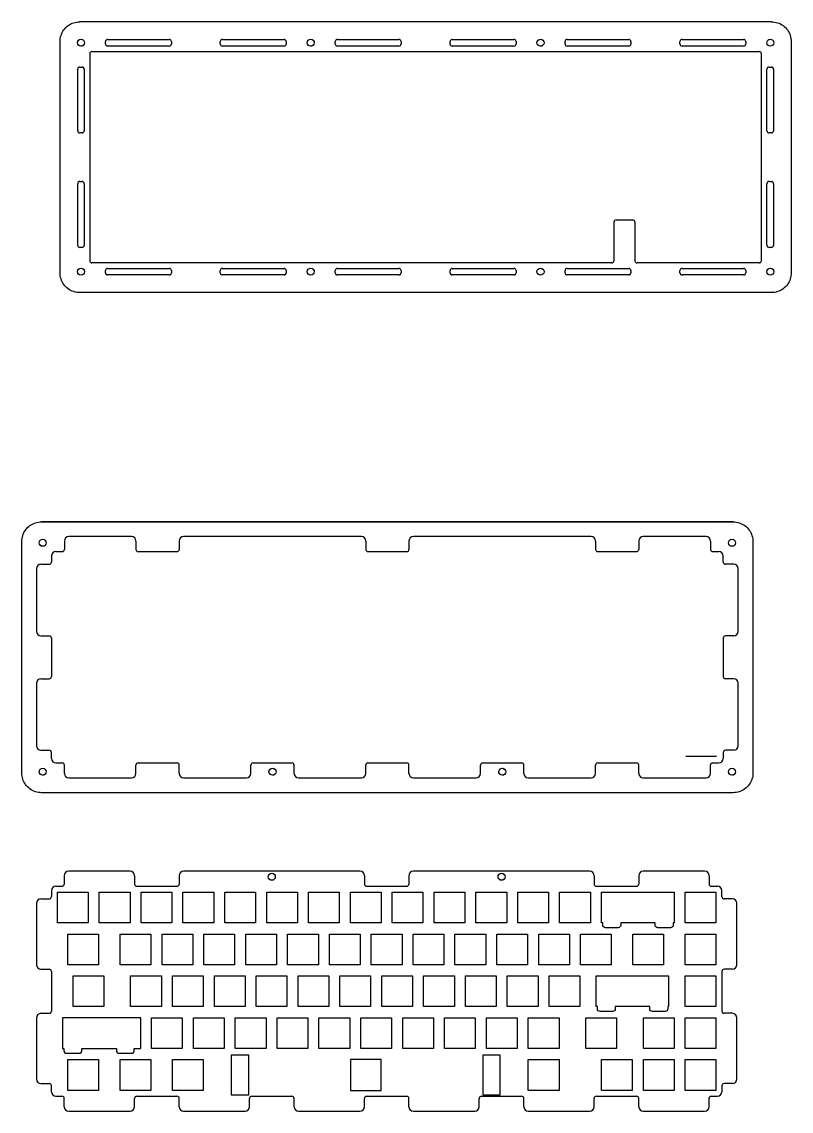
# Model space of a CAD drawing. Header units: inches. Extents: x -761 to 1468, y 32 to 1112.
# Drawn here: x 763.5 to 1113.7, y 301.5 to 797.2 of the extents above; entities that cross this region are included whole.
import ezdxf

# ---------------------------------------------------------------- set-up
doc = ezdxf.new("R2010")
doc.units = ezdxf.units.IN
doc.header["$MEASUREMENT"] = 0

msp = doc.modelspace()

# ---------------------------------------------------------------- linework, layer by layer
at = {"color": 0}
for p, q in [((782.23, 792.95), (782.62, 793.54)), ((782.62, 793.54), (783.06, 794.09)), ((783.06, 794.09), (783.54, 794.61)), ((783.54, 794.61), (784.06, 795.09)), ((784.06, 795.09), (784.61, 795.53)), ((784.61, 795.53), (785.2, 795.92)), ((785.2, 795.92), (785.81, 796.27)), ((785.81, 796.27), (786.46, 796.56)), ((786.46, 796.56), (787.12, 796.81)), ((787.12, 796.81), (787.8, 797)), ((787.8, 797), (788.49, 797.14)), ((788.49, 797.14), (789.19, 797.22)), ((789.19, 797.22), (789.9, 797.25)), ((1104.7, 797.25), (1105.41, 797.22)), ((1105.41, 797.22), (1106.11, 797.14)), ((1106.11, 797.14), (1106.8, 797)), ((1106.8, 797), (1107.48, 796.81)), ((1107.48, 796.81), (1108.15, 796.56)), ((1108.15, 796.56), (1108.79, 796.27)), ((1108.79, 796.27), (1109.4, 795.92)), ((1109.4, 795.92), (1109.99, 795.53)), ((1109.99, 795.53), (1110.55, 795.09)), ((1110.55, 795.09), (1111.06, 794.61)), ((1111.06, 794.61), (1111.54, 794.09)), ((1111.54, 794.09), (1111.98, 793.54)), ((1111.98, 793.54), (1112.38, 792.95)), ((780.9, 788.25), (780.93, 788.96)), ((780.93, 788.96), (781.01, 789.66)), ((781.01, 789.66), (781.15, 790.35)), ((781.15, 790.35), (781.34, 791.03)), ((781.34, 791.03), (781.59, 791.69)), ((781.59, 791.69), (781.88, 792.33)), ((781.88, 792.33), (782.23, 792.95)), ((1112.38, 792.95), (1112.72, 792.33)), ((1112.72, 792.33), (1113.02, 791.69)), ((1113.02, 791.69), (1113.26, 791.03)), ((1113.26, 791.03), (1113.45, 790.35)), ((1113.45, 790.35), (1113.59, 789.66)), ((1113.59, 789.66), (1113.67, 788.96)), ((1113.67, 788.96), (1113.7, 788.25)), ((780.9, 683), (780.9, 788.25)), ((1113.7, 788.25), (1113.7, 683)), ((780.93, 682.29), (780.9, 683)), ((781.01, 681.59), (780.93, 682.29)), ((781.15, 680.9), (781.01, 681.59)), ((781.34, 680.22), (781.15, 680.9)), ((781.59, 679.55), (781.34, 680.22)), ((781.88, 678.91), (781.59, 679.55)), ((1113.02, 679.55), (1112.72, 678.91)), ((1113.26, 680.22), (1113.02, 679.55)), ((1113.45, 680.9), (1113.26, 680.22)), ((1113.59, 681.59), (1113.45, 680.9)), ((1113.67, 682.29), (1113.59, 681.59)), ((1113.7, 683), (1113.67, 682.29)), ((782.23, 678.29), (781.88, 678.91)), ((782.62, 677.71), (782.23, 678.29)), ((783.06, 677.15), (782.62, 677.71)), ((783.54, 676.63), (783.06, 677.15)), ((784.06, 676.15), (783.54, 676.63)), ((784.61, 675.72), (784.06, 676.15)), ((785.2, 675.32), (784.61, 675.72)), ((785.81, 674.98), (785.2, 675.32)), ((786.46, 674.68), (785.81, 674.98)), ((787.12, 674.44), (786.46, 674.68)), ((787.8, 674.25), (787.12, 674.44)), ((1107.48, 674.44), (1106.8, 674.25)), ((1108.15, 674.68), (1107.48, 674.44)), ((1108.79, 674.98), (1108.15, 674.68)), ((1109.4, 675.32), (1108.79, 674.98)), ((1109.99, 675.72), (1109.4, 675.32)), ((1110.55, 676.15), (1109.99, 675.72)), ((1111.06, 676.63), (1110.55, 676.15)), ((1111.54, 677.15), (1111.06, 676.63)), ((1111.98, 677.71), (1111.54, 677.15)), ((1112.38, 678.29), (1111.98, 677.71)), ((1112.72, 678.91), (1112.38, 678.29)), ((788.49, 674.11), (787.8, 674.25)), ((789.19, 674.03), (788.49, 674.11)), ((789.9, 674), (789.19, 674.03)), ((1104.7, 674), (789.9, 674)), ((1105.41, 674.03), (1104.7, 674)), ((1106.11, 674.11), (1105.41, 674.03)), ((1106.8, 674.25), (1106.11, 674.11)), ((764.47, 564.75), (764.82, 565.36)), ((764.82, 565.36), (765.21, 565.95)), ((765.21, 565.95), (765.65, 566.51)), ((765.65, 566.51), (766.13, 567.03)), ((766.13, 567.03), (766.64, 567.5)), ((766.64, 567.5), (767.2, 567.94)), ((767.2, 567.94), (767.79, 568.33)), ((767.79, 568.33), (768.4, 568.68)), ((768.4, 568.68), (769.04, 568.98)), ((769.04, 568.98), (769.71, 569.22)), ((769.71, 569.22), (770.39, 569.41)), ((770.39, 569.41), (771.08, 569.55)), ((771.08, 569.55), (771.78, 569.63)), ((771.78, 569.63), (772.49, 569.66)), ((772.49, 569.66), (1087.29, 569.66)), ((1087.29, 569.66), (1088, 569.63)), ((1088, 569.63), (1088.7, 569.55)), ((1088.7, 569.55), (1089.39, 569.41)), ((1089.39, 569.41), (1090.07, 569.22)), ((1090.07, 569.22), (1090.73, 568.98)), ((1090.73, 568.98), (1091.37, 568.68)), ((1091.37, 568.68), (1091.99, 568.33)), ((1091.99, 568.33), (1092.58, 567.94)), ((1092.58, 567.94), (1093.13, 567.5)), ((1093.13, 567.5), (1093.65, 567.03)), ((1093.65, 567.03), (1094.13, 566.51)), ((1094.13, 566.51), (1094.57, 565.95)), ((1094.57, 565.95), (1094.96, 565.36)), ((1094.96, 565.36), (1095.31, 564.75)), ((763.49, 560.66), (763.52, 561.37)), ((763.49, 455.41), (763.49, 560.66)), ((763.52, 561.37), (763.6, 562.07)), ((763.6, 562.07), (763.74, 562.76)), ((763.74, 562.76), (763.93, 563.44)), ((763.93, 563.44), (764.17, 564.11)), ((764.17, 564.11), (764.47, 564.75)), ((1095.31, 564.75), (1095.6, 564.11)), ((1095.6, 564.11), (1095.85, 563.44)), ((1095.85, 563.44), (1096.04, 562.76)), ((1096.04, 562.76), (1096.18, 562.07)), ((1096.18, 562.07), (1096.26, 561.37)), ((1096.26, 561.37), (1096.29, 560.66)), ((1096.29, 560.66), (1096.29, 455.41)), ((1079.76, 462.94), (1065.76, 462.94)), ((763.52, 454.7), (763.49, 455.41)), ((763.6, 454), (763.52, 454.7)), ((763.74, 453.31), (763.6, 454)), ((763.93, 452.63), (763.74, 453.31)), ((764.17, 451.97), (763.93, 452.63)), ((764.47, 451.32), (764.17, 451.97)), ((764.82, 450.71), (764.47, 451.32)), ((1095.31, 451.32), (1094.96, 450.71)), ((1095.6, 451.97), (1095.31, 451.32)), ((1095.85, 452.63), (1095.6, 451.97)), ((1096.04, 453.31), (1095.85, 452.63)), ((1096.18, 454), (1096.04, 453.31)), ((1096.26, 454.7), (1096.18, 454)), ((1096.29, 455.41), (1096.26, 454.7)), ((765.21, 450.12), (764.82, 450.71)), ((765.65, 449.57), (765.21, 450.12)), ((766.13, 449.05), (765.65, 449.57)), ((766.64, 448.57), (766.13, 449.05)), ((767.2, 448.13), (766.64, 448.57)), ((767.79, 447.74), (767.2, 448.13)), ((768.4, 447.39), (767.79, 447.74)), ((769.04, 447.1), (768.4, 447.39)), ((769.71, 446.85), (769.04, 447.1)), ((770.39, 446.66), (769.71, 446.85)), ((771.08, 446.52), (770.39, 446.66)), ((771.78, 446.44), (771.08, 446.52)), ((772.49, 446.41), (771.78, 446.44)), ((1087.29, 446.41), (772.49, 446.41)), ((1088, 446.44), (1087.29, 446.41)), ((1088.7, 446.52), (1088, 446.44)), ((1089.39, 446.66), (1088.7, 446.52)), ((1090.07, 446.85), (1089.39, 446.66)), ((1090.73, 447.1), (1090.07, 446.85)), ((1091.37, 447.39), (1090.73, 447.1)), ((1091.99, 447.74), (1091.37, 447.39)), ((1092.58, 448.13), (1091.99, 447.74)), ((1093.13, 448.57), (1092.58, 448.13)), ((1093.65, 449.05), (1093.13, 448.57)), ((1094.13, 449.57), (1093.65, 449.05)), ((1094.57, 450.12), (1094.13, 449.57)), ((1094.96, 450.71), (1094.57, 450.12)), ((779.7, 401.15), (793.7, 401.15)), ((779.7, 387.15), (779.7, 401.15)), ((793.7, 401.15), (793.7, 387.15)), ((798.75, 401.15), (812.75, 401.15)), ((798.75, 387.15), (798.75, 401.15)), ((812.75, 401.15), (812.75, 387.15)), ((817.8, 401.15), (831.8, 401.15)), ((817.8, 387.15), (817.8, 401.15)), ((831.8, 401.15), (831.8, 387.15)), ((836.85, 401.15), (850.85, 401.15)), ((836.85, 387.15), (836.85, 401.15)), ((850.85, 401.15), (850.85, 387.15)), ((855.9, 401.15), (869.9, 401.15)), ((855.9, 387.15), (855.9, 401.15)), ((869.9, 401.15), (869.9, 387.15)), ((874.95, 401.15), (888.95, 401.15)), ((874.95, 387.15), (874.95, 401.15)), ((888.95, 401.15), (888.95, 387.15)), ((894, 401.15), (908, 401.15)), ((894, 387.15), (894, 401.15)), ((908, 401.15), (908, 387.15)), ((913.05, 401.15), (927.05, 401.15)), ((913.05, 387.15), (913.05, 401.15)), ((927.05, 401.15), (927.05, 387.15)), ((932.1, 401.15), (946.1, 401.15)), ((932.1, 387.15), (932.1, 401.15)), ((946.1, 401.15), (946.1, 387.15)), ((951.15, 401.15), (965.15, 401.15)), ((951.15, 387.15), (951.15, 401.15)), ((965.15, 401.15), (965.15, 387.15)), ((970.2, 401.15), (984.2, 401.15)), ((970.2, 387.15), (970.2, 401.15)), ((984.2, 401.15), (984.2, 387.15)), ((989.25, 401.15), (1003.25, 401.15)), ((989.25, 387.15), (989.25, 401.15)), ((1003.25, 401.15), (1003.25, 387.15)), ((1008.3, 401.15), (1022.3, 401.15)), ((1008.3, 387.15), (1008.3, 401.15)), ((1022.3, 401.15), (1022.3, 387.15)), ((1022.3, 401.15), (1022.3, 387.15)), ((1027.35, 401.15), (1060.4, 401.15)), ((1027.35, 387.15), (1027.35, 401.15)), ((1060.4, 401.15), (1060.4, 387.15)), ((1065.45, 401.15), (1079.45, 401.15)), ((1065.45, 387.15), (1065.45, 401.15)), ((1079.45, 401.15), (1079.45, 387.15)), ((1079.45, 401.15), (1079.45, 387.15)), ((793.7, 387.15), (779.7, 387.15)), ((812.75, 387.15), (798.75, 387.15)), ((831.8, 387.15), (817.8, 387.15)), ((850.85, 387.15), (836.85, 387.15)), ((869.9, 387.15), (855.9, 387.15)), ((888.95, 387.15), (874.95, 387.15)), ((908, 387.15), (894, 387.15)), ((927.05, 387.15), (913.05, 387.15)), ((946.1, 387.15), (932.1, 387.15)), ((965.15, 387.15), (951.15, 387.15)), ((984.2, 387.15), (970.2, 387.15)), ((1003.25, 387.15), (989.25, 387.15)), ((1022.3, 387.15), (1008.3, 387.15)), ((1022.3, 387.15), (1008.3, 387.15)), ((1079.45, 387.15), (1065.45, 387.15)), ((1079.45, 387.15), (1065.45, 387.15)), ((784.46, 382.1), (798.46, 382.1)), ((784.46, 368.1), (784.46, 382.1)), ((798.46, 382.1), (798.46, 368.1)), ((808.27, 382.1), (822.27, 382.1)), ((808.27, 368.1), (808.27, 382.1)), ((822.27, 382.1), (822.27, 368.1)), ((827.32, 382.1), (841.32, 382.1)), ((827.32, 368.1), (827.32, 382.1)), ((841.32, 382.1), (841.32, 368.1)), ((846.37, 382.1), (860.37, 382.1)), ((846.37, 368.1), (846.37, 382.1)), ((860.37, 382.1), (860.37, 368.1)), ((865.42, 382.1), (879.42, 382.1)), ((865.42, 368.1), (865.42, 382.1)), ((879.42, 382.1), (879.42, 368.1)), ((884.47, 382.1), (898.47, 382.1)), ((884.47, 368.1), (884.47, 382.1)), ((898.47, 382.1), (898.47, 368.1)), ((903.52, 382.1), (917.52, 382.1)), ((903.52, 368.1), (903.52, 382.1)), ((917.52, 382.1), (917.52, 368.1)), ((922.57, 382.1), (936.57, 382.1)), ((922.57, 368.1), (922.57, 382.1)), ((936.57, 382.1), (936.57, 368.1)), ((941.62, 382.1), (955.62, 382.1)), ((941.62, 368.1), (941.62, 382.1)), ((955.62, 382.1), (955.62, 368.1)), ((960.67, 382.1), (974.67, 382.1)), ((960.67, 368.1), (960.67, 382.1)), ((974.67, 382.1), (974.67, 368.1)), ((979.72, 382.1), (993.72, 382.1)), ((979.72, 368.1), (979.72, 382.1)), ((993.72, 382.1), (993.72, 368.1)), ((998.77, 382.1), (1012.77, 382.1)), ((998.77, 368.1), (998.77, 382.1)), ((1012.77, 382.1), (1012.77, 368.1)), ((1017.82, 382.1), (1031.82, 382.1)), ((1017.82, 368.1), (1017.82, 382.1)), ((1031.82, 382.1), (1031.82, 368.1)), ((1065.45, 382.1), (1079.45, 382.1)), ((1065.45, 368.1), (1065.45, 382.1)), ((1079.45, 382.1), (1079.45, 368.1)), ((798.46, 368.1), (784.46, 368.1)), ((822.27, 368.1), (808.27, 368.1)), ((841.32, 368.1), (827.32, 368.1)), ((860.37, 368.1), (846.37, 368.1)), ((879.42, 368.1), (865.42, 368.1)), ((898.47, 368.1), (884.47, 368.1)), ((917.52, 368.1), (903.52, 368.1)), ((936.57, 368.1), (922.57, 368.1)), ((955.62, 368.1), (941.62, 368.1)), ((974.67, 368.1), (960.67, 368.1)), ((993.72, 368.1), (979.72, 368.1)), ((1012.77, 368.1), (998.77, 368.1)), ((1031.82, 368.1), (1017.82, 368.1)), ((1079.45, 368.1), (1065.45, 368.1)), ((786.84, 363.05), (800.84, 363.05)), ((786.84, 349.05), (786.84, 363.05)), ((800.84, 363.05), (800.84, 349.05)), ((813.03, 363.05), (827.03, 363.05)), ((813.03, 349.05), (813.03, 363.05)), ((827.03, 363.05), (827.03, 349.05)), ((832.08, 363.05), (846.08, 363.05)), ((832.08, 349.05), (832.08, 363.05)), ((846.08, 363.05), (846.08, 349.05)), ((851.13, 363.05), (865.13, 363.05)), ((851.13, 349.05), (851.13, 363.05)), ((865.13, 363.05), (865.13, 349.05)), ((870.18, 363.05), (884.18, 363.05)), ((870.18, 349.05), (870.18, 363.05)), ((884.18, 363.05), (884.18, 349.05)), ((889.23, 363.05), (903.23, 363.05)), ((889.23, 349.05), (889.23, 363.05)), ((903.23, 363.05), (903.23, 349.05)), ((908.28, 363.05), (922.28, 363.05)), ((908.28, 349.05), (908.28, 363.05)), ((922.28, 363.05), (922.28, 349.05)), ((927.33, 363.05), (941.33, 363.05)), ((927.33, 349.05), (927.33, 363.05)), ((941.33, 363.05), (941.33, 349.05)), ((946.38, 363.05), (960.38, 363.05)), ((946.38, 349.05), (946.38, 363.05)), ((960.38, 363.05), (960.38, 349.05)), ((965.43, 363.05), (979.43, 363.05)), ((965.43, 349.05), (965.43, 363.05)), ((979.43, 363.05), (979.43, 349.05)), ((984.48, 363.05), (998.48, 363.05)), ((984.48, 349.05), (984.48, 363.05)), ((998.48, 363.05), (998.48, 349.05)), ((1003.53, 363.05), (1017.53, 363.05)), ((1003.53, 349.05), (1003.53, 363.05)), ((1017.53, 363.05), (1017.53, 349.05)), ((1065.45, 363.05), (1079.45, 363.05)), ((1065.45, 349.05), (1065.45, 363.05)), ((1079.45, 363.05), (1079.45, 349.05)), ((800.84, 349.05), (786.84, 349.05)), ((827.03, 349.05), (813.03, 349.05)), ((846.08, 349.05), (832.08, 349.05)), ((865.13, 349.05), (851.13, 349.05)), ((884.18, 349.05), (870.18, 349.05)), ((903.23, 349.05), (889.23, 349.05)), ((922.28, 349.05), (908.28, 349.05)), ((941.33, 349.05), (927.33, 349.05)), ((960.38, 349.05), (946.38, 349.05)), ((979.43, 349.05), (965.43, 349.05)), ((998.48, 349.05), (984.48, 349.05)), ((1017.53, 349.05), (1003.53, 349.05)), ((1048.49, 349.05), (1034.49, 349.05)), ((1079.45, 349.05), (1065.45, 349.05)), ((841.61, 344), (855.61, 344)), ((841.61, 330), (841.61, 344)), ((855.61, 344), (855.61, 330)), ((860.66, 344), (874.66, 344)), ((860.66, 330), (860.66, 344)), ((874.66, 344), (874.66, 330)), ((879.71, 344), (893.71, 344)), ((879.71, 330), (879.71, 344)), ((893.71, 344), (893.71, 330)), ((898.76, 344), (912.76, 344)), ((898.76, 330), (898.76, 344)), ((912.76, 344), (912.76, 330)), ((917.81, 344), (931.81, 344)), ((917.81, 330), (917.81, 344)), ((931.81, 344), (931.81, 330)), ((936.86, 344), (950.86, 344)), ((936.86, 330), (936.86, 344)), ((950.86, 344), (950.86, 330)), ((955.91, 344), (969.91, 344)), ((955.91, 330), (955.91, 344)), ((969.91, 344), (969.91, 330)), ((974.96, 344), (988.96, 344)), ((974.96, 330), (974.96, 344)), ((988.96, 344), (988.96, 330)), ((994.01, 344), (1008.01, 344)), ((994.01, 330), (994.01, 344)), ((1008.01, 344), (1008.01, 330)), ((1020.2, 344), (1034.2, 344)), ((1020.2, 330), (1020.2, 344)), ((1034.2, 344), (1034.2, 330)), ((1046.4, 344), (1060.4, 344)), ((1046.4, 330), (1046.4, 344)), ((1060.4, 344), (1060.4, 330)), ((1065.45, 344), (1079.45, 344)), ((1065.45, 330), (1065.45, 344)), ((1079.45, 344), (1079.45, 330)), ((855.61, 330), (841.61, 330)), ((874.66, 330), (860.66, 330)), ((893.71, 330), (879.71, 330)), ((912.76, 330), (898.76, 330)), ((931.81, 330), (917.81, 330)), ((950.86, 330), (936.86, 330)), ((969.91, 330), (955.91, 330)), ((988.96, 330), (974.96, 330)), ((1008.01, 330), (994.01, 330)), ((1034.2, 330), (1020.2, 330)), ((1060.4, 330), (1046.4, 330)), ((1079.45, 330), (1065.45, 330)), ((784.46, 324.95), (798.46, 324.95)), ((784.46, 310.95), (784.46, 324.95)), ((798.46, 324.95), (798.46, 310.95)), ((808.27, 324.95), (822.27, 324.95)), ((808.27, 310.95), (808.27, 324.95)), ((822.27, 324.95), (822.27, 310.95)), ((832.08, 324.95), (846.08, 324.95)), ((832.08, 310.95), (832.08, 324.95)), ((846.08, 324.95), (846.08, 310.95)), ((994.01, 324.95), (1008.01, 324.95)), ((994.01, 310.95), (994.01, 324.95)), ((1008.01, 324.95), (1008.01, 310.95)), ((1027.35, 324.95), (1041.35, 324.95)), ((1027.35, 310.95), (1027.35, 324.95)), ((1041.35, 324.95), (1041.35, 310.95)), ((1046.4, 324.95), (1060.4, 324.95)), ((1046.4, 310.95), (1046.4, 324.95)), ((1060.4, 324.95), (1060.4, 310.95)), ((1065.45, 324.95), (1079.45, 324.95)), ((1065.45, 310.95), (1065.45, 324.95)), ((1079.45, 324.95), (1079.45, 310.95)), ((798.46, 310.95), (784.46, 310.95)), ((822.27, 310.95), (808.27, 310.95)), ((846.08, 310.95), (832.08, 310.95)), ((1008.01, 310.95), (994.01, 310.95)), ((1041.35, 310.95), (1027.35, 310.95)), ((1060.4, 310.95), (1046.4, 310.95)), ((1079.45, 310.95), (1065.45, 310.95))]:
    msp.add_line(p, q, dxfattribs=at)
at = {"linetype": 'Continuous'}
for p, q in [((1104.7, 797.25), (789.9, 797.25)), ((802.57, 789.22), (830.57, 789.22)), ((854.86, 789.22), (882.86, 789.22)), ((907.16, 789.22), (935.16, 789.22)), ((959.45, 789.22), (987.45, 789.22)), ((1011.74, 789.22), (1039.74, 789.22)), ((1064.03, 789.22), (1092.03, 789.22)), ((795.43, 783.72), (1099.18, 783.72)), ((801.57, 787.22), (801.57, 788.22)), ((830.57, 786.22), (802.57, 786.22)), ((831.57, 788.22), (831.57, 787.22)), ((853.86, 787.22), (853.86, 788.22)), ((882.86, 786.22), (854.86, 786.22)), ((883.86, 788.22), (883.86, 787.22)), ((906.16, 787.22), (906.16, 788.22)), ((935.16, 786.22), (907.16, 786.22)), ((936.16, 788.22), (936.16, 787.22)), ((958.45, 787.22), (958.45, 788.22)), ((987.45, 786.22), (959.45, 786.22)), ((988.45, 788.22), (988.45, 787.22)), ((1010.74, 787.22), (1010.74, 788.22)), ((1039.74, 786.22), (1011.74, 786.22)), ((1040.74, 788.22), (1040.74, 787.22)), ((1063.03, 787.22), (1063.03, 788.22)), ((1092.03, 786.22), (1064.03, 786.22)), ((1093.03, 788.22), (1093.03, 787.22)), ((794.43, 782.72), (794.43, 688.52)), ((1100.18, 688.52), (1100.18, 782.72)), ((788.93, 747.67), (788.93, 775.67)), ((789.93, 776.67), (790.93, 776.67)), ((791.93, 775.67), (791.93, 747.67)), ((1102.68, 747.67), (1102.68, 775.67)), ((1103.68, 776.67), (1104.68, 776.67)), ((1105.68, 775.67), (1105.68, 747.67)), ((790.93, 746.67), (789.93, 746.67)), ((1104.68, 746.67), (1103.68, 746.67)), ((789.93, 724.57), (790.93, 724.57)), ((1103.68, 724.57), (1104.68, 724.57)), ((788.93, 695.57), (788.93, 723.57)), ((791.93, 723.57), (791.93, 695.57)), ((1102.68, 695.57), (1102.68, 723.57)), ((1105.68, 723.57), (1105.68, 695.57)), ((1033.03, 706.05), (1033.03, 688.52)), ((1034.03, 707.05), (1041.55, 707.05)), ((1042.55, 706.05), (1042.55, 688.52)), ((790.93, 694.57), (789.93, 694.57)), ((1104.68, 694.57), (1103.68, 694.57)), ((1032.03, 687.52), (795.43, 687.52)), ((802.57, 685.02), (830.57, 685.02)), ((854.86, 685.02), (882.86, 685.02)), ((907.16, 685.02), (935.16, 685.02)), ((959.45, 685.02), (987.45, 685.02)), ((1011.74, 685.02), (1039.74, 685.02)), ((1099.18, 687.52), (1043.55, 687.52)), ((1064.03, 685.02), (1092.03, 685.02)), ((801.57, 683.02), (801.57, 684.02)), ((830.57, 682.02), (802.57, 682.02)), ((831.57, 684.02), (831.57, 683.02)), ((853.86, 683.02), (853.86, 684.02)), ((882.86, 682.02), (854.86, 682.02)), ((883.86, 684.02), (883.86, 683.02)), ((906.16, 683.02), (906.16, 684.02)), ((935.16, 682.02), (907.16, 682.02)), ((936.16, 684.02), (936.16, 683.02)), ((958.45, 683.02), (958.45, 684.02)), ((987.45, 682.02), (959.45, 682.02)), ((988.45, 684.02), (988.45, 683.02)), ((1010.74, 683.02), (1010.74, 684.02)), ((1039.74, 682.02), (1011.74, 682.02)), ((1040.74, 684.02), (1040.74, 683.02)), ((1063.03, 683.02), (1063.03, 684.02)), ((1092.03, 682.02), (1064.03, 682.02)), ((1093.03, 684.02), (1093.03, 683.02)), ((1087.29, 569.66), (772.49, 569.66)), ((782.86, 560.94), (782.86, 557.14)), ((813.46, 562.94), (784.86, 562.94)), ((815.46, 560.94), (815.46, 557.14)), ((835.15, 560.94), (835.15, 557.14)), ((918.04, 562.94), (837.15, 562.94)), ((920.04, 560.94), (920.04, 557.14)), ((939.73, 560.94), (939.73, 557.14)), ((1022.63, 562.94), (941.73, 562.94)), ((1024.63, 560.94), (1024.63, 557.14)), ((1044.32, 560.94), (1044.32, 557.14)), ((1074.92, 562.94), (1046.32, 562.94)), ((1076.92, 560.94), (1076.92, 557.14)), ((779.01, 556.14), (781.86, 556.14)), ((816.46, 556.14), (834.15, 556.14)), ((921.04, 556.14), (938.73, 556.14)), ((1025.63, 556.14), (1043.32, 556.14)), ((1077.92, 556.14), (1080.76, 556.14)), ((772.21, 550.39), (776.01, 550.39)), ((777.01, 554.14), (777.01, 551.39)), ((1082.76, 551.39), (1082.76, 554.14)), ((1087.56, 550.39), (1083.76, 550.39)), ((770.21, 548.39), (770.21, 519.79)), ((1089.56, 519.79), (1089.56, 548.39)), ((772.21, 517.79), (776.01, 517.79)), ((777.01, 516.79), (777.01, 499.29)), ((1082.76, 516.79), (1082.76, 499.29)), ((1087.56, 517.79), (1083.76, 517.79)), ((770.21, 496.29), (770.21, 467.69)), ((772.21, 498.29), (776.01, 498.29)), ((1087.56, 498.29), (1083.76, 498.29)), ((1089.56, 467.69), (1089.56, 496.29)), ((772.21, 465.69), (776.01, 465.69)), ((777.01, 461.94), (777.01, 464.69)), ((1082.76, 464.69), (1082.76, 461.94)), ((1087.56, 465.69), (1083.76, 465.69)), ((779.01, 459.94), (781.86, 459.94)), ((782.86, 455.14), (782.86, 458.94)), ((815.46, 455.14), (815.46, 458.94)), ((816.46, 459.94), (834.15, 459.94)), ((835.15, 455.14), (835.15, 458.94)), ((867.75, 455.14), (867.75, 458.94)), ((868.75, 459.94), (886.44, 459.94)), ((887.44, 455.14), (887.44, 458.94)), ((920.04, 455.14), (920.04, 458.94)), ((921.04, 459.94), (938.73, 459.94)), ((939.73, 455.14), (939.73, 458.94)), ((972.33, 455.14), (972.33, 458.94)), ((973.33, 459.94), (991.03, 459.94)), ((992.03, 455.14), (992.03, 458.94)), ((1024.63, 455.14), (1024.63, 458.94)), ((1025.63, 459.94), (1043.32, 459.94)), ((1044.32, 455.14), (1044.32, 458.94)), ((1076.92, 455.14), (1076.92, 458.94)), ((1077.92, 459.94), (1080.76, 459.94)), ((784.86, 453.14), (813.46, 453.14)), ((837.15, 453.14), (865.75, 453.14)), ((889.44, 453.14), (918.04, 453.14)), ((941.73, 453.14), (970.33, 453.14)), ((994.03, 453.14), (1022.63, 453.14)), ((1046.32, 453.14), (1074.92, 453.14)), ((782.84, 408.65), (782.84, 404.85)), ((812.84, 410.65), (784.84, 410.65)), ((814.84, 408.65), (814.84, 404.85)), ((835.13, 408.65), (835.13, 404.85)), ((917.43, 410.65), (837.13, 410.65)), ((919.43, 408.65), (919.43, 404.85)), ((939.72, 408.65), (939.72, 404.85)), ((1022.01, 410.65), (941.72, 410.65)), ((1024.01, 408.65), (1024.01, 404.85)), ((1044.3, 408.65), (1044.3, 404.85)), ((1074.3, 410.65), (1046.3, 410.65)), ((1076.3, 408.65), (1076.3, 404.85)), ((777, 401.85), (777, 399.1)), ((779, 403.85), (781.84, 403.85)), ((815.84, 403.85), (834.13, 403.85)), ((920.43, 403.85), (938.72, 403.85)), ((1025.01, 403.85), (1043.3, 403.85)), ((1077.3, 403.85), (1080.15, 403.85)), ((1082.15, 399.1), (1082.15, 401.85)), ((772.2, 398.1), (776, 398.1)), ((1086.95, 398.1), (1083.15, 398.1)), ((770.2, 396.1), (770.2, 368.1)), ((1088.95, 368.1), (1088.95, 396.1)), ((772.2, 366.1), (776, 366.1)), ((777, 365.1), (777, 347)), ((1082.15, 365.1), (1082.15, 347)), ((1086.95, 366.1), (1083.15, 366.1)), ((770.2, 344), (770.2, 316)), ((772.2, 346), (776, 346)), ((1086.95, 346), (1083.15, 346)), ((1088.95, 316), (1088.95, 344)), ((772.2, 314), (776, 314)), ((777, 310.25), (777, 313)), ((1082.15, 313), (1082.15, 310.25)), ((1086.95, 314), (1083.15, 314)), ((779, 308.25), (781.84, 308.25)), ((815.84, 308.25), (834.13, 308.25)), ((835.13, 308.25), (835.13, 308.25)), ((868.13, 308.25), (886.43, 308.25)), ((920.43, 308.25), (938.72, 308.25)), ((972.72, 308.25), (991.01, 308.25)), ((1025.01, 308.25), (1043.3, 308.25)), ((1077.3, 308.25), (1080.15, 308.25)), ((782.84, 303.45), (782.84, 307.25)), ((814.84, 303.45), (814.84, 307.25)), ((835.13, 303.45), (835.13, 307.25)), ((867.13, 303.45), (867.13, 307.25)), ((887.43, 303.45), (887.43, 307.25)), ((919.43, 303.45), (919.43, 307.25)), ((939.72, 303.45), (939.72, 307.25)), ((971.72, 303.45), (971.72, 307.25)), ((992.01, 303.45), (992.01, 307.25)), ((1024.01, 303.45), (1024.01, 307.25)), ((1044.3, 303.45), (1044.3, 307.25)), ((1076.3, 303.45), (1076.3, 307.25)), ((784.84, 301.45), (812.84, 301.45)), ((837.13, 301.45), (865.13, 301.45)), ((889.43, 301.45), (917.43, 301.45)), ((941.72, 301.45), (969.72, 301.45)), ((994.01, 301.45), (1022.01, 301.45)), ((1046.3, 301.45), (1074.3, 301.45))]:
    msp.add_line(p, q, dxfattribs=at)
msp.add_line((1060.24, 387.15), (1060.4, 387.15))
for points in [[(1051.74, 387.15), (1036.08, 387.15), (1036.08, 386.16, -0.414214), (1034.88, 384.96), (1029.13, 384.96, -0.414214), (1027.93, 386.16), (1027.93, 387.15), (1027.35, 387.15), (1027.35, 401.15), (1060.4, 401.15), (1060.4, 387.15), (1059.99, 387.15), (1059.99, 386.16, -0.414214), (1058.79, 384.96), (1052.94, 384.96, -0.414214), (1051.74, 386.16)], [(1049.3, 349.05), (1033.63, 349.05), (1033.63, 348.06, -0.414214), (1032.43, 346.86), (1026.69, 346.86, -0.414214), (1025.49, 348.06), (1025.49, 349.05), (1024.9, 349.05), (1024.9, 363.05), (1057.79, 363.05), (1057.79, 349.05), (1057.55, 349.05), (1057.55, 348.06, -0.414214), (1056.35, 346.86), (1050.5, 346.86, -0.414214), (1049.3, 348.06)], [(806.55, 330), (806.55, 329.05, 0.414214), (807.75, 327.85), (813.47, 327.85, 0.414214), (814.67, 329.05), (814.67, 330), (817.64, 330), (817.64, 344), (782.05, 344), (782.05, 330), (782.62, 330), (782.62, 329.05, 0.414214), (783.82, 327.85), (789.68, 327.85, 0.414214), (790.88, 329.05), (790.88, 330)]]:
    msp.add_lwpolyline(points, format="xyb", close=True)
at = {"color": 0}
for points in [[(1055.63, 382.1), (1055.63, 368.1), (1041.63, 368.1), (1041.63, 382.1)], [(836.56, 344), (836.56, 330), (822.56, 330), (822.56, 344)]]:
    msp.add_lwpolyline(points, close=True, dxfattribs=at)
at = {"linetype": 'Continuous'}
for points in [[(858.8, 326.95), (858.8, 308.95), (866.8, 308.95), (866.8, 326.95)], [(927.05, 310.95), (927.05, 324.95), (913.05, 324.95), (913.05, 310.95)], [(973.3, 326.95), (973.3, 308.95), (981.3, 308.95), (981.3, 326.95)]]:
    msp.add_lwpolyline(points, close=True, dxfattribs=at)
for centre in [(790.43, 787.72), (895.01, 787.72), (999.59, 787.72), (1104.18, 787.72), (790.43, 683.52), (895.01, 683.52), (999.59, 683.52), (1104.18, 683.52), (773.01, 560.14), (1086.76, 560.14), (773.01, 455.94), (877.6, 455.94), (982.18, 455.94), (1086.76, 455.94), (877.28, 408.15), (981.86, 408.15)]:
    msp.add_circle(centre, 1.6, dxfattribs=at)
for centre, radius, start, end in [((802.57, 788.22), 1, 90, 180), ((830.57, 788.22), 1, 0, 90), ((854.86, 788.22), 1, 90, 180), ((882.86, 788.22), 1, 0, 90), ((907.16, 788.22), 1, 90, 180), ((935.16, 788.22), 1, 0, 90), ((959.45, 788.22), 1, 90, 180), ((987.45, 788.22), 1, 0, 90), ((1011.74, 788.22), 1, 90, 180), ((1039.74, 788.22), 1, 0, 90), ((1064.03, 788.22), 1, 90, 180), ((1092.03, 788.22), 1, 0, 90), ((795.43, 782.72), 1, 90, 180), ((802.57, 787.22), 1, 180, 270), ((830.57, 787.22), 1, 270, 0), ((854.86, 787.22), 1, 180, 270), ((882.86, 787.22), 1, 270, 0), ((907.16, 787.22), 1, 180, 270), ((935.16, 787.22), 1, 270, 0), ((959.45, 787.22), 1, 180, 270), ((987.45, 787.22), 1, 270, 0), ((1011.74, 787.22), 1, 180, 270), ((1039.74, 787.22), 1, 270, 0), ((1064.03, 787.22), 1, 180, 270), ((1092.03, 787.22), 1, 270, 0), ((1099.18, 782.72), 1, 0, 90), ((789.93, 775.67), 1, 90, 180), ((790.93, 775.67), 1, 0, 90), ((1103.68, 775.67), 1, 90, 180), ((1104.68, 775.67), 1, 0, 90), ((789.93, 747.67), 1, 180, 270), ((790.93, 747.67), 1, 270, 0), ((1103.68, 747.67), 1, 180, 270), ((1104.68, 747.67), 1, 270, 0), ((789.93, 723.57), 1, 90, 180), ((790.93, 723.57), 1, 0, 90), ((1103.68, 723.57), 1, 90, 180), ((1104.68, 723.57), 1, 0, 90), ((1034.03, 706.05), 1, 90, 180), ((1041.55, 706.05), 1, 0, 90), ((789.93, 695.57), 1, 180, 270), ((790.93, 695.57), 1, 270, 0), ((1103.68, 695.57), 1, 180, 270), ((1104.68, 695.57), 1, 270, 0), ((795.43, 688.52), 1, 180, 270), ((802.57, 684.02), 1, 90, 180), ((830.57, 684.02), 1, 0, 90), ((854.86, 684.02), 1, 90, 180), ((882.86, 684.02), 1, 0, 90), ((907.16, 684.02), 1, 90, 180), ((935.16, 684.02), 1, 0, 90), ((959.45, 684.02), 1, 90, 180), ((987.45, 684.02), 1, 0, 90), ((1011.74, 684.02), 1, 90, 180), ((1032.03, 688.52), 1, 270, 0), ((1039.74, 684.02), 1, 0, 90), ((1043.55, 688.52), 1, 180, 270), ((1064.03, 684.02), 1, 90, 180), ((1092.03, 684.02), 1, 0, 90), ((1099.18, 688.52), 1, 270, 0), ((802.57, 683.02), 1, 180, 270), ((830.57, 683.02), 1, 270, 0), ((854.86, 683.02), 1, 180, 270), ((882.86, 683.02), 1, 270, 0), ((907.16, 683.02), 1, 180, 270), ((935.16, 683.02), 1, 270, 0), ((959.45, 683.02), 1, 180, 270), ((987.45, 683.02), 1, 270, 0), ((1011.74, 683.02), 1, 180, 270), ((1039.74, 683.02), 1, 270, 0), ((1064.03, 683.02), 1, 180, 270), ((1092.03, 683.02), 1, 270, 0), ((784.86, 560.94), 2, 90, 180), ((813.46, 560.94), 2, 0, 90), ((837.15, 560.94), 2, 90, 180), ((918.04, 560.94), 2, 0, 90), ((941.73, 560.94), 2, 90, 180), ((1022.63, 560.94), 2, 0, 90), ((1046.32, 560.94), 2, 90, 180), ((1074.92, 560.94), 2, 0, 90), ((779.01, 554.14), 2, 90, 180), ((781.86, 557.14), 1, 270, 0), ((816.46, 557.14), 1, 180, 270), ((834.15, 557.14), 1, 270, 0), ((921.04, 557.14), 1, 180, 270), ((938.73, 557.14), 1, 270, 0), ((1025.63, 557.14), 1, 180, 270), ((1043.32, 557.14), 1, 270, 0), ((1077.92, 557.14), 1, 180, 270), ((1080.76, 554.14), 2, 0, 90), ((772.21, 548.39), 2, 90, 180), ((776.01, 551.39), 1, 270, 0), ((1083.76, 551.39), 1, 180, 270), ((1087.56, 548.39), 2, 0, 90), ((772.21, 519.79), 2, 180, 270), ((776.01, 516.79), 1, 0, 90), ((1083.76, 516.79), 1, 90, 180), ((1087.56, 519.79), 2, 270, 0), ((772.21, 496.29), 2, 90, 180), ((776.01, 499.29), 1, 270, 0), ((1083.76, 499.29), 1, 180, 270), ((1087.56, 496.29), 2, 0, 90), ((772.21, 467.69), 2, 180, 270), ((1087.56, 467.69), 2, 270, 0), ((776.01, 464.69), 1, 0, 90), ((779.01, 461.94), 2, 180, 270), ((1080.76, 461.94), 2, 270, 0), ((1083.76, 464.69), 1, 90, 180), ((781.86, 458.94), 1, 0, 90), ((816.46, 458.94), 1, 90, 180), ((834.15, 458.94), 1, 0, 90), ((868.75, 458.94), 1, 90, 180), ((886.44, 458.94), 1, 0, 90), ((921.04, 458.94), 1, 90, 180), ((938.73, 458.94), 1, 0, 90), ((973.33, 458.94), 1, 90, 180), ((991.03, 458.94), 1, 0, 90), ((1025.63, 458.94), 1, 90, 180), ((1043.32, 458.94), 1, 0, 90), ((1077.92, 458.94), 1, 90, 180), ((784.86, 455.14), 2, 180, 270), ((813.46, 455.14), 2, 270, 0), ((837.15, 455.14), 2, 180, 270), ((865.75, 455.14), 2, 270, 0), ((889.44, 455.14), 2, 180, 270), ((918.04, 455.14), 2, 270, 0), ((941.73, 455.14), 2, 180, 270), ((970.33, 455.14), 2, 270, 0), ((994.03, 455.14), 2, 180, 270), ((1022.63, 455.14), 2, 270, 0), ((1046.32, 455.14), 2, 180, 270), ((1074.92, 455.14), 2, 270, 0), ((784.84, 408.65), 2, 90, 180), ((812.84, 408.65), 2, 0, 90), ((837.13, 408.65), 2, 90, 180), ((917.43, 408.65), 2, 0, 90), ((941.72, 408.65), 2, 90, 180), ((1022.01, 408.65), 2, 0, 90), ((1046.3, 408.65), 2, 90, 180), ((1074.3, 408.65), 2, 0, 90), ((779, 401.85), 2, 90, 180), ((781.84, 404.85), 1, 270, 0), ((815.84, 404.85), 1, 180, 270), ((834.13, 404.85), 1, 270, 0), ((920.43, 404.85), 1, 180, 270), ((938.72, 404.85), 1, 270, 0), ((1025.01, 404.85), 1, 180, 270), ((1043.3, 404.85), 1, 270, 0), ((1077.3, 404.85), 1, 180, 270), ((1080.15, 401.85), 2, 0, 90), ((772.2, 396.1), 2, 90, 180), ((776, 399.1), 1, 270, 0), ((1083.15, 399.1), 1, 180, 270), ((1086.95, 396.1), 2, 0, 90), ((772.2, 368.1), 2, 180, 270), ((1086.95, 368.1), 2, 270, 0), ((776, 365.1), 1, 0, 90), ((1083.15, 365.1), 1, 90, 180), ((772.2, 344), 2, 90, 180), ((776, 347), 1, 270, 0), ((1083.15, 347), 1, 180, 270), ((1086.95, 344), 2, 0, 90), ((772.2, 316), 2, 180, 270), ((776, 313), 1, 0, 90), ((1083.15, 313), 1, 90, 180), ((1086.95, 316), 2, 270, 0), ((779, 310.25), 2, 180, 270), ((781.84, 307.25), 1, 0, 90), ((815.84, 307.25), 1, 90, 180), ((834.13, 307.25), 1, 0, 90), ((868.13, 307.25), 1, 90, 180), ((886.43, 307.25), 1, 0, 90), ((920.43, 307.25), 1, 90, 180), ((938.72, 307.25), 1, 0, 90), ((972.72, 307.25), 1, 90, 180), ((991.01, 307.25), 1, 0, 90), ((1025.01, 307.25), 1, 90, 180), ((1043.3, 307.25), 1, 0, 90), ((1077.3, 307.25), 1, 90, 180), ((1080.15, 310.25), 2, 270, 0), ((784.84, 303.45), 2, 180, 270), ((812.84, 303.45), 2, 270, 0), ((837.13, 303.45), 2, 180, 270), ((865.13, 303.45), 2, 270, 0), ((889.43, 303.45), 2, 180, 270), ((917.43, 303.45), 2, 270, 0), ((941.72, 303.45), 2, 180, 270), ((969.72, 303.45), 2, 270, 0), ((994.01, 303.45), 2, 180, 270), ((1022.01, 303.45), 2, 270, 0), ((1046.3, 303.45), 2, 180, 270), ((1074.3, 303.45), 2, 270, 0)]:
    msp.add_arc(centre, radius, start, end, dxfattribs=at)
for centre in [(790.43, 787.72), (895.01, 787.72), (999.59, 787.72), (790.43, 683.52), (895.01, 683.52), (999.59, 683.52), (1104.18, 683.52), (773.01, 560.14), (773.01, 455.94), (877.6, 455.94), (982.18, 455.94), (1086.76, 455.94), (877.28, 408.15), (981.86, 408.15)]:
    msp.add_ellipse(centre, major_axis=(-1.1, 1.16), ratio=1, dxfattribs=at)

doc.saveas('drawing.dxf')
